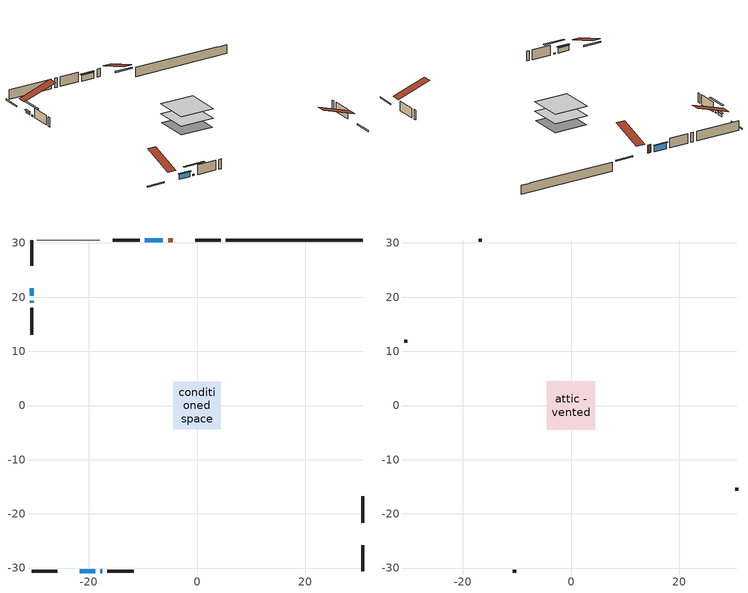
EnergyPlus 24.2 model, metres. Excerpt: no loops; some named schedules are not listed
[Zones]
conditioned space
 floor outside (Floor1 construction): -0.71,-0.71 -0.71,0.71 0.71,0.71 0.71,-0.71 z0.25
 floor adiabatic (AdiabaticFloorConstruction): -4.4,-4.4 -4.4,4.4 4.4,4.4 4.4,-4.4 z0.25
 floor foundation (Slab1 construction): -4.3,-4.3 -4.3,4.3 4.3,4.3 4.3,-4.3 z-2.04
 wall outside (RimJoist1 construction): 4.37,30.54 -0.37,30.54 / -30.54,-30.54 -25.81,-30.54 / -30.54,30.54 -30.54,25.81 / 30.54,-30.54 30.54,-25.81 z0.25:0.55
 wall outside (AdiabaticWallConstruction 1): -4.51,30.54 -5.35,30.54 z0.25:2.28
 wall outside (AdiabaticWallConstruction): -6.28,30.54 -9.61,30.54 z0.25:1.72; -21.67,-30.54 -18.8,-30.54 z0.25:1.51; -30.54,21.67 -30.54,20.26 z0.25:0.87; -17.88,-30.54 -17.53,-30.54 / -30.54,19.34 -30.54,18.99 z0.25:0.55
 wall outside (Wall1 construction): -10.54,30.54 -15.5,30.54 / -16.6,-30.54 -11.64,-30.54 / -30.54,18.07 -30.54,13.1 / 30.54,-21.67 30.54,-16.71 z0.25:2.69
 wall foundation (FoundationWall1 construction): 5.29,30.54,-2.04 5.29,30.54,0.25 28.02,30.54,0.25 28.02,30.54,0.17 30.54,30.54,0.17 30.54,30.54,-2.04
 wall adiabatic (Wall3 construction): -17.98,30.54 -29.62,30.54 z0.25:2.69
 window (WindowConstruction): -6.28,30.54 -9.61,30.54 z0.25:1.72
 window (WindowConstruction 1): -21.67,-30.54 -18.8,-30.54 z0.25:1.51
 window (WindowConstruction 2): -30.54,21.67 -30.54,20.26 z0.25:0.87
 window (WindowConstruction 3): -17.87,-30.54 -17.53,-30.54 z0.25:0.55
 window (WindowConstruction 4): -30.54,19.34 -30.54,19 z0.25:0.55
 door (Door): -4.51,30.54 -5.35,30.54 z0.25:2.28
 ceiling adiabatic (AdiabaticFloorConstruction): 4.4,-4.4 4.4,4.4 -4.4,4.4 -4.4,-4.4 z0.25
attic - vented
 floor to conditioned space (Floor2 construction Reversed): -4.44,-4.44 -4.44,4.44 4.44,4.44 4.44,-4.44 z2.69
 wall outside (Wall2 construction): -16.43,30.54 -17.05,30.54 / -10.71,-30.54 -10.09,-30.54 / -30.54,12.17 -30.54,11.56 / 30.54,-15.78 30.54,-15.16 z0.25:2.69
 roof outside (Roof1 construction): -3.58,30.54,2.69 -3.58,21.89,5.57 -1.3,21.89,5.57 -1.3,30.54,2.69; -22.6,-30.54,2.69 -22.6,-21.89,5.57 -24.88,-21.89,5.57 -24.88,-30.54,2.69; -30.54,22.6,2.69 -21.89,22.6,5.57 -21.89,24.88,5.57 -30.54,24.88,2.69; 30.54,-22.6,2.69 21.89,-22.6,5.57 21.89,-24.88,5.57 30.54,-24.88,2.69
shading: -9.81,30.54 -6.07,30.54 -6.07,30.96 -9.81,30.96 z1.92; -18.6,-30.54 -21.87,-30.54 -21.87,-30.96 -18.6,-30.96 z1.71; -30.54,20.06 -30.54,21.87 -30.96,21.87 -30.96,20.06 z1.07; -14.89,-30.54 -20.51,-30.54 -20.51,-30.96 -14.89,-30.96 z3.19; -30.54,16.36 -30.54,21.97 -30.96,21.97 -30.96,16.36 z3.19
[Building]
Building 1: Terrain=Suburbs
[Site:Location]
Winnipeg Intl AP_MB: Latitude {deg}=49.91; Longitude {deg}=-97.24; Time Zone {hr}=-6; Elevation {m}=239; Keep Site Location Information=Yes
[Site:GroundTemperature:Shallow]
-2.46526, -5.11642, -5.32873, -4.07063, 0.979979, 6.00706, 10.3653, 13.1261, 13.3606, 11.1152, 6.8681, 1.99523
[Site:WaterMainsTemperature]
Calculation Method=Schedule; Temperature Schedule=mains temperature schedule
[Material] Roughness=Rough; Thermal Absorptance=0.9
Name | Thickness {m} | Conductivity {W/m-K} | Density {kg/m3} | Specific Heat {J/kg-K} | Solar Absorptance | Visible Absorptance
asphalt or fiberglass shingles | 0.00635 | 0.162714 | 1121.4 | 1465.45 | 0.84 | 0.84
ceiling loosefill ins | 0.254 | 0.0480833 | 16.02 | 1046.75 | 0.7 | 0.7
ceiling stud and cavity | 0.1397 | 0.0822147 | 65.682 | 1177.47 | 0.7 | 0.7
concrete 4.0 in. | 0.1016 | 1.803125 | 2242.8 | 837.4 | 0.7 | 0.7
concrete 8.0 in. | 0.2032 | 1.803125 | 2242.8 | 837.4 | 0.7 | 0.7
door material | 0.04445 | 0.0451087 | 512.64 | 1214.23 | 0.7 | 0.7
exterior vertical ins | 0.00750702 | 0.029427 | 32.04 | 1214.23 | 0.7 | 0.7
floor covering | 0.0127 | 0.0433444 | 54.468 | 1339.84 | 0.6 | 0.6
floor rigid ins | 0.051816 | 0.029427 | 32.04 | 1214.23 | 0.7 | 0.7
floor rigid ins 1; wall rigid ins | 0.512978 | 0.029427 | 32.04 | 1214.23 | 0.7 | 0.7
floor stud and cavity | 0.1397 | 0.352303 | 92.3553 | 1139.71 | 0.7 | 0.7
floor stud and cavity 1 | 0.1397 | 1.75129 | 37.0049 | 1207.88 | 0.7 | 0.7
furniture material conditioned space 1 | 0.1524 | 0.115458 | 640.8 | 1214.23 | 0.6 | 0.6
gypsum board | 0.0127 | 0.160291 | 801 | 837.4 | 0.6 | 0.6
gypsum board 1 | 0.0127 | 0.160291 | 801 | 837.4 | 0.7 | 0.7
osb sheathing 0.5 in. | 0.0127 | 0.115458 | 512.64 | 1214.23 | 0.7 | 0.7
osb sheathing 0.5 in. 1 | 0.0127 | 0.115458 | 512.64 | 1214.23 | 0.4 | 0.4
osb sheathing 0.75 in. | 0.01905 | 0.115458 | 512.64 | 1214.23 | 0.7 | 0.7
osb sheathing 2.0 in. | 0.0508 | 0.115458 | 512.64 | 1214.23 | 0.7 | 0.7
rim joist stud and cavity | 0.0508 | 0.125119 | 125.044 | 1163.47 | 0.6 | 0.6
wall stud and cavity | 0.1397 | 0.107651 | 139.0536 | 1170.24 | 0.7 | 0.7
wall stud and cavity 1 | 0.0889 | 6.1454 | 50.32683 | 1063.81 | 0.6 | 0.6
wall stud and cavity 2 | 0.1397 | 0.095641 | 139.0536 | 1170.24 | 0.7 | 0.7
wall stud and cavity 3 | 0.0889 | 0.380278 | 52.3479 | 1209.89 | 0.7 | 0.7
wall stud and cavity 4 | 0.0889 | 0.391764 | 83.0341 | 1211.67 | 0.7 | 0.7
wood siding | 0.0254 | 0.102417 | 544.68 | 1172.36 | 0.4 | 0.4
wood siding 1 | 0.00254 | 0.102417 | 544.68 | 1172.36 | 0.4 | 0.4
wood siding 2; wood siding 3; wood siding 4 | 0.0254 | 0.102417 | 544.68 | 1172.36 | 0.7 | 0.7
[WindowMaterial:SimpleGlazingSystem]
Name | U-Factor {W/m2-K} | Solar Heat Gain Coefficient
WindowMaterial | 2.17013 | 0.61
WindowMaterial 1 | 2.19966 | 0.6
WindowMaterial 2 | 2.134928 | 0.5
WindowMaterial 3 | 3.07009 | 0.43
[Construction]
AdiabaticFloorConstruction: floor stud and cavity 1, floor rigid ins 1, osb sheathing 0.75 in., floor covering
AdiabaticWallConstruction: wood siding 3, wall rigid ins, wall stud and cavity 3, gypsum board
AdiabaticWallConstruction 1: wood siding 4, wall rigid ins, wall stud and cavity 3, gypsum board
Door: door material
Floor1 construction: floor stud and cavity, floor rigid ins, osb sheathing 0.75 in., floor covering
Floor2 construction Reversed: gypsum board, ceiling stud and cavity, ceiling loosefill ins
FoundationWall1 construction: concrete 8.0 in., gypsum board 1
furniture construction conditioned space 1: furniture material conditioned space 1
PartitionWallConstruction: gypsum board, wall stud and cavity 4, gypsum board
RimJoist1 construction: wood siding 2, osb sheathing 2.0 in., rim joist stud and cavity
Roof1 construction: asphalt or fiberglass shingles
Slab1 construction: concrete 4.0 in.
Wall1 construction: wood siding, osb sheathing 0.5 in., wall stud and cavity, gypsum board
Wall2 construction: wood siding 1, wall stud and cavity 1
Wall3 construction: osb sheathing 0.5 in. 1, wall stud and cavity 2, gypsum board
WindowConstruction: WindowMaterial
WindowConstruction 1: WindowMaterial 1
WindowConstruction 2: WindowMaterial 2
WindowConstruction 3; WindowConstruction 4: WindowMaterial 3
[Zone] Multiplier=1; Part of Total Floor Area=Yes
Name | Volume {m3}
attic - vented | 36.9162
conditioned space | 378.7
[Space]
Name | Zone | Volume {m3}
attic - vented 1 | attic - vented | 36.9162
conditioned space 1 | conditioned space | 378.7
[ZoneInfiltration:EffectiveLeakageArea]
infil attic - vented 1: Zone or Space=attic - vented 1; Schedule=Always On Discrete; Effective Air Leakage Area {cm2}=2629; Stack Coefficient=0.000370064; Wind Coefficient=1.29975e-05
[ZoneMixing]
whole house fan mix: Zone or Space=attic - vented; Schedule=Always On Continuous; Design Flow Rate Calculation Method=Flow/Zone; Design Flow Rate {m3/s}=0; Source Zone or Space=conditioned space
[SurfaceProperty:ExposedFoundationPerimeter]
Slab1: Exposed Perimeter Calculation Method=TotalExposedPerimeter; Total Exposed Perimeter {m}=25.25
[InternalMass] Zone or ZoneList=conditioned space; Space or SpaceList=conditioned space 1
Name | Construction | Surface Area {m2}
furniture mass conditioned space 1 | furniture construction conditioned space 1 | 61.4042
partition wall mass | PartitionWallConstruction | 153.51
[Lights]
interior lighting: Zone or ZoneList or Space or SpaceList=conditioned space 1; Schedule=interior lighting schedule; Design Level Calculation Method=LightingLevel; Lighting Level {W}=343.2; Return Air Fraction=0; Fraction Radiant=0.6; Fraction Visible=0.2; Fraction Replaceable=1
[People]
occupants: Zone or ZoneList or Space or SpaceList=conditioned space 1; Number of People Schedule=occupants schedule; Number of People Calculation Method=People; Number of People=3; Fraction Radiant=0.314171; Sensible Heat Fraction=0.56303; Activity Level Schedule=occupants activity schedule; Carbon Dioxide Generation Rate {m3/s-W}=0; Enable ASHRAE 55 Comfort Warnings=No; Mean Radiant Temperature Calculation Type=EnclosureAveraged
[ElectricEquipment] Zone or ZoneList or Space or SpaceList=conditioned space 1; Design Level Calculation Method=EquipmentLevel
Name | Schedule | Design Level {W} | Fraction Latent | Fraction Radiant | Fraction Lost
clothes dryer | clothes dryer schedule | 140.772 | 0.015 | 0.081 | 0.85
clothes washer | clothes washer schedule | 32.1985 | 0.03 | 0.162 | 0.7
cooking range | cooking range schedule | 208.969 | 0.08 | 0.432 | 0.2
dishwasher | dishwasher schedule | 66.8632 | 0.3 | 0.18 | 0.4
fridge | fridge schedule | 72.9452 | 0 | 0.6 | 0
mech vent house fan | mech vent house fan schedule | 10 | 0 | 0 | 1
mech vent house fan cfis | mech vent house fan cfis schedule | 0 | 0 | 0 | 0
misc plug loads | misc plug loads schedule | 494.7 | 0.045 | 0.513 | 0.1
whole house fan | Always On Discrete | 0 | 0 | 0 | 1
[OtherEquipment] Zone or ZoneList or Space or SpaceList=conditioned space 1; Design Level Calculation Method=EquipmentLevel
Name | Fuel Type | Schedule | Design Level {W} | Fraction Latent | Fraction Radiant | Fraction Lost
clothes dryer 1 | Electricity | clothes dryer schedule | 0 | 0.015 | 0.081 | 0.85
cooking range 1 | Electricity | cooking range schedule | 0 | 0.08 | 0.432 | 0.2
general water use latent | None | general water use schedule | 59.3978 | 1 | 0 | 0
general water use sensible | None | general water use schedule | -58.539 | 0 | 0.6 | 0
mech vent house fan latent load | None | Always On Discrete | 0 | 1 | 0 | 0
mech vent house fan sensible load | None | Always On Discrete | 0 | 0 | 0 | 0
water heater energy adjustment1 | NaturalGas | Always On Discrete | 0.01 | 0 | 0 | 1
[ZoneInfiltration:DesignFlowRate] Zone or ZoneList or Space or SpaceList=conditioned space 1; Schedule=Always On Discrete; Design Flow Rate Calculation Method=Flow/Zone; Design Flow Rate {m3/s}=0
infil flow; natural vent flow; whole house fan flow
[AvailabilityManager:Scheduled]
central ac and furnace airloop Availability Manager: Schedule=Always On Discrete
[Foundation:Kiva]
Foundation Kiva 1: Initial Indoor Air Temperature {C}=21; Wall Height Above Grade {m}=0.249997; Wall Depth Below Slab {m}=0.2032; Custom Block Material Name 1=exterior vertical ins; Custom Block Depth 1 {m}=2.28999; Custom Block X Position 1 {m}=0.2159; Custom Block Z Position 1 {m}=0
[Foundation:Kiva:Settings]
Soil Conductivity {W/m-K}=0.849921; Soil Density {kg/m3}=1842.3; Soil Specific Heat {J/kg-K}=418.7; Ground Solar Absorptivity=0.9; Ground Thermal Absorptivity=0.9; Ground Surface Roughness {m}=0.03; Far-Field Width {m}=40; Deep-Ground Boundary Condition=ZeroFlux; Deep-Ground Depth {m}=40; Minimum Cell Dimension {m}=0.2; Maximum Cell Growth Coefficient=3; Simulation Timestep=Timestep
[Exterior:Lights]
exterior lighting: Schedule=exterior lighting schedule; Design Level {W}=75.6
[EnergyManagementSystem:GlobalVariable]
central_ac_and_furnace_airloop_Fan_RTF
infil_program_Qfan
infil_program_Qinf
natural_vent_program_Qnv
natural_vent_program_Qwhf
[EnergyManagementSystem:Sensor]
Name | Output:Variable or Output:Meter Index Key | Output:Variable or Output:Meter
airflow_gain | infil flow | Infiltration Sensible Heat Gain Energy
airflow_gain_1 | natural vent flow | Infiltration Sensible Heat Gain Energy
airflow_gain_2 | whole house fan flow | Infiltration Sensible Heat Gain Energy
airflow_loss | infil flow | Infiltration Sensible Heat Loss Energy
airflow_loss_1 | natural vent flow | Infiltration Sensible Heat Loss Energy
airflow_loss_2 | whole house fan flow | Infiltration Sensible Heat Loss Energy
clg_load_cond |  | Cooling:EnergyTransfer:Zone:CONDITIONED SPACE
clg_sp_s; clg_sp_s_1 | cooling setpoint | Schedule Value
clothes_dryer_exhaust_0_sch_s | clothes dryer exhaust 0 schedule | Schedule Value
cool_season | cooling season schedule | Schedule Value
htg_load_cond |  | Heating:EnergyTransfer:Zone:CONDITIONED SPACE
htg_sp_s; htg_sp_s_1 | heating setpoint | Schedule Value
ig_ee_conv | clothes dryer | Electric Equipment Convective Heating Energy
ig_ee_conv_2 | cooking range | Electric Equipment Convective Heating Energy
ig_ee_conv_4 | fridge | Electric Equipment Convective Heating Energy
ig_ee_conv_5 | misc plug loads | Electric Equipment Convective Heating Energy
ig_ee_conv_6 | whole house fan | Electric Equipment Convective Heating Energy
ig_ee_rad | clothes dryer | Electric Equipment Radiant Heating Energy
ig_ee_rad_2 | cooking range | Electric Equipment Radiant Heating Energy
ig_ee_rad_4 | fridge | Electric Equipment Radiant Heating Energy
ig_ee_rad_5 | misc plug loads | Electric Equipment Radiant Heating Energy
ig_ee_rad_6 | whole house fan | Electric Equipment Radiant Heating Energy
ig_lgt_conv | interior lighting | Lights Convective Heating Energy
ig_lgt_rad | interior lighting | Lights Radiant Heating Energy
ig_lgt_vis | interior lighting | Lights Visible Radiation Heating Energy
ig_oe_conv | clothes dryer 1 | Other Equipment Convective Heating Energy
ig_oe_conv_1 | cooking range 1 | Other Equipment Convective Heating Energy
ig_oe_conv_2 | general water use latent | Other Equipment Convective Heating Energy
ig_oe_conv_3 | general water use sensible | Other Equipment Convective Heating Energy
ig_oe_conv_4 | water heater energy adjustment1 | Other Equipment Convective Heating Energy
ig_oe_rad | clothes dryer 1 | Other Equipment Radiant Heating Energy
ig_oe_rad_1 | cooking range 1 | Other Equipment Radiant Heating Energy
ig_oe_rad_2 | general water use latent | Other Equipment Radiant Heating Energy
ig_oe_rad_3 | general water use sensible | Other Equipment Radiant Heating Energy
ig_oe_rad_4 | water heater energy adjustment1 | Other Equipment Radiant Heating Energy
ig_ppl_conv | occupants | People Convective Heating Energy
ig_ppl_rad | occupants | People Radiant Heating Energy
im_conv | furniture mass conditioned space 1 | Surface Inside Face Convection Heat Gain Energy
im_conv_1 | partition wall mass | Surface Inside Face Convection Heat Gain Energy
im_ig | furniture mass conditioned space 1 | Surface Inside Face Internal Gains Radiation Heat Gain Energy
im_ig_1 | partition wall mass | Surface Inside Face Internal Gains Radiation Heat Gain Energy
im_lgt | furniture mass conditioned space 1 | Surface Inside Face Lights Radiation Heat Gain Energy
im_lgt_1 | partition wall mass | Surface Inside Face Lights Radiation Heat Gain Energy
im_sol | furniture mass conditioned space 1 | Surface Inside Face Solar Radiation Heat Gain Energy
im_sol_1 | partition wall mass | Surface Inside Face Solar Radiation Heat Gain Energy
im_surf | furniture mass conditioned space 1 | Surface Inside Face Net Surface Thermal Radiation Heat Gain Energy
im_surf_1 | partition wall mass | Surface Inside Face Net Surface Thermal Radiation Heat Gain Energy
mv_conv | mech vent house fan | Electric Equipment Convective Heating Energy
mv_conv_1 | mech vent house fan cfis | Electric Equipment Convective Heating Energy
mv_conv_2 | mech vent house fan latent load | Other Equipment Convective Heating Energy
mv_conv_3 | mech vent house fan sensible load | Other Equipment Convective Heating Energy
mv_rad | mech vent house fan | Electric Equipment Radiant Heating Energy
mv_rad_1 | mech vent house fan cfis | Electric Equipment Radiant Heating Energy
mv_rad_2 | mech vent house fan latent load | Other Equipment Radiant Heating Energy
mv_rad_3 | mech vent house fan sensible load | Other Equipment Radiant Heating Energy
natural_vent_s | natural vent schedule | Schedule Value
out_pb_s |  | Site Outdoor Air Barometric Pressure
out_wt_s |  | Site Outdoor Air Humidity Ratio
site_vw_s |  | Site Wind Speed
ss_back_out | Window1 | Surface Window Shortwave from Zone Back Out Window Heat Transfer Rate
ss_back_out_1 | Window3 | Surface Window Shortwave from Zone Back Out Window Heat Transfer Rate
ss_back_out_2 | Window5 | Surface Window Shortwave from Zone Back Out Window Heat Transfer Rate
ss_back_out_3 | Window7 | Surface Window Shortwave from Zone Back Out Window Heat Transfer Rate
ss_back_out_4 | Window8 | Surface Window Shortwave from Zone Back Out Window Heat Transfer Rate
ss_conv | Door1 | Surface Inside Face Convection Heat Gain Energy
ss_conv_1 | Window1 | Surface Inside Face Convection Heat Gain Energy
ss_conv_2 | Window3 | Surface Inside Face Convection Heat Gain Energy
ss_conv_3 | Window5 | Surface Inside Face Convection Heat Gain Energy
ss_conv_4 | Window7 | Surface Inside Face Convection Heat Gain Energy
ss_conv_5 | Window8 | Surface Inside Face Convection Heat Gain Energy
ss_ig | Door1 | Surface Inside Face Internal Gains Radiation Heat Gain Energy
ss_ig_1 | Window1 | Surface Inside Face Internal Gains Radiation Heat Gain Energy
ss_ig_2 | Window3 | Surface Inside Face Internal Gains Radiation Heat Gain Energy
ss_ig_3 | Window5 | Surface Inside Face Internal Gains Radiation Heat Gain Energy
ss_ig_4 | Window7 | Surface Inside Face Internal Gains Radiation Heat Gain Energy
ss_ig_5 | Window8 | Surface Inside Face Internal Gains Radiation Heat Gain Energy
ss_lgt | Door1 | Surface Inside Face Lights Radiation Heat Gain Energy
ss_sol | Door1 | Surface Inside Face Solar Radiation Heat Gain Energy
ss_surf | Door1 | Surface Inside Face Net Surface Thermal Radiation Heat Gain Energy
ss_surf_1 | Window1 | Surface Inside Face Net Surface Thermal Radiation Heat Gain Energy
ss_surf_2 | Window3 | Surface Inside Face Net Surface Thermal Radiation Heat Gain Energy
ss_surf_3 | Window5 | Surface Inside Face Net Surface Thermal Radiation Heat Gain Energy
ss_surf_4 | Window7 | Surface Inside Face Net Surface Thermal Radiation Heat Gain Energy
ss_surf_5 | Window8 | Surface Inside Face Net Surface Thermal Radiation Heat Gain Energy
ss_trans_in | Window1 | Surface Window Transmitted Solar Radiation Rate
ss_trans_in_1 | Window3 | Surface Window Transmitted Solar Radiation Rate
ss_trans_in_2 | Window5 | Surface Window Transmitted Solar Radiation Rate
ss_trans_in_3 | Window7 | Surface Window Transmitted Solar Radiation Rate
ss_trans_in_4 | Window8 | Surface Window Transmitted Solar Radiation Rate
ss_trans_out | Window1 | Surface Inside Face Initial Transmitted Diffuse Transmitted Out Window Solar Radiation Rate
ss_trans_out_1 | Window3 | Surface Inside Face Initial Transmitted Diffuse Transmitted Out Window Solar Radiation Rate
ss_trans_out_2 | Window5 | Surface Inside Face Initial Transmitted Diffuse Transmitted Out Window Solar Radiation Rate
ss_trans_out_3 | Window7 | Surface Inside Face Initial Transmitted Diffuse Transmitted Out Window Solar Radiation Rate
ss_trans_out_4 | Window8 | Surface Inside Face Initial Transmitted Diffuse Transmitted Out Window Solar Radiation Rate
s_conv | Floor1 | Surface Inside Face Convection Heat Gain Energy
s_conv_1 | Floor2 | Surface Inside Face Convection Heat Gain Energy
s_conv_10 | Wall1:0 | Surface Inside Face Convection Heat Gain Energy
s_conv_11 | Wall1:180 | Surface Inside Face Convection Heat Gain Energy
s_conv_12 | Wall1:270 | Surface Inside Face Convection Heat Gain Energy
s_conv_13 | Wall1:90 | Surface Inside Face Convection Heat Gain Energy
s_conv_14 | Wall3 | Surface Inside Face Convection Heat Gain Energy
s_conv_2 | FoundationWall1 | Surface Inside Face Convection Heat Gain Energy
s_conv_3 | inferred conditioned ceiling | Surface Inside Face Convection Heat Gain Energy
s_conv_4 | inferred conditioned floor | Surface Inside Face Convection Heat Gain Energy
s_conv_5 | RimJoist1:0 | Surface Inside Face Convection Heat Gain Energy
s_conv_6 | RimJoist1:180 | Surface Inside Face Convection Heat Gain Energy
s_conv_7 | RimJoist1:270 | Surface Inside Face Convection Heat Gain Energy
s_conv_8 | RimJoist1:90 | Surface Inside Face Convection Heat Gain Energy
s_conv_9 | Slab1 | Surface Inside Face Convection Heat Gain Energy
s_ig | Floor1 | Surface Inside Face Internal Gains Radiation Heat Gain Energy
s_ig_1 | Floor2 | Surface Inside Face Internal Gains Radiation Heat Gain Energy
s_ig_10 | Wall1:0 | Surface Inside Face Internal Gains Radiation Heat Gain Energy
s_ig_11 | Wall1:180 | Surface Inside Face Internal Gains Radiation Heat Gain Energy
s_ig_12 | Wall1:270 | Surface Inside Face Internal Gains Radiation Heat Gain Energy
s_ig_13 | Wall1:90 | Surface Inside Face Internal Gains Radiation Heat Gain Energy
s_ig_14 | Wall3 | Surface Inside Face Internal Gains Radiation Heat Gain Energy
s_ig_2 | FoundationWall1 | Surface Inside Face Internal Gains Radiation Heat Gain Energy
s_ig_3 | inferred conditioned ceiling | Surface Inside Face Internal Gains Radiation Heat Gain Energy
s_ig_4 | inferred conditioned floor | Surface Inside Face Internal Gains Radiation Heat Gain Energy
s_ig_5 | RimJoist1:0 | Surface Inside Face Internal Gains Radiation Heat Gain Energy
s_ig_6 | RimJoist1:180 | Surface Inside Face Internal Gains Radiation Heat Gain Energy
s_ig_7 | RimJoist1:270 | Surface Inside Face Internal Gains Radiation Heat Gain Energy
s_ig_8 | RimJoist1:90 | Surface Inside Face Internal Gains Radiation Heat Gain Energy
s_ig_9 | Slab1 | Surface Inside Face Internal Gains Radiation Heat Gain Energy
s_lgt | Floor1 | Surface Inside Face Lights Radiation Heat Gain Energy
s_lgt_1 | Floor2 | Surface Inside Face Lights Radiation Heat Gain Energy
s_lgt_10 | Wall1:0 | Surface Inside Face Lights Radiation Heat Gain Energy
s_lgt_11 | Wall1:180 | Surface Inside Face Lights Radiation Heat Gain Energy
s_lgt_12 | Wall1:270 | Surface Inside Face Lights Radiation Heat Gain Energy
s_lgt_13 | Wall1:90 | Surface Inside Face Lights Radiation Heat Gain Energy
s_lgt_14 | Wall3 | Surface Inside Face Lights Radiation Heat Gain Energy
s_lgt_2 | FoundationWall1 | Surface Inside Face Lights Radiation Heat Gain Energy
s_lgt_3 | inferred conditioned ceiling | Surface Inside Face Lights Radiation Heat Gain Energy
s_lgt_4 | inferred conditioned floor | Surface Inside Face Lights Radiation Heat Gain Energy
s_lgt_5 | RimJoist1:0 | Surface Inside Face Lights Radiation Heat Gain Energy
s_lgt_6 | RimJoist1:180 | Surface Inside Face Lights Radiation Heat Gain Energy
s_lgt_7 | RimJoist1:270 | Surface Inside Face Lights Radiation Heat Gain Energy
s_lgt_8 | RimJoist1:90 | Surface Inside Face Lights Radiation Heat Gain Energy
s_lgt_9 | Slab1 | Surface Inside Face Lights Radiation Heat Gain Energy
s_sol | Floor1 | Surface Inside Face Solar Radiation Heat Gain Energy
s_sol_1 | Floor2 | Surface Inside Face Solar Radiation Heat Gain Energy
s_sol_10 | Wall1:0 | Surface Inside Face Solar Radiation Heat Gain Energy
s_sol_11 | Wall1:180 | Surface Inside Face Solar Radiation Heat Gain Energy
s_sol_12 | Wall1:270 | Surface Inside Face Solar Radiation Heat Gain Energy
s_sol_13 | Wall1:90 | Surface Inside Face Solar Radiation Heat Gain Energy
s_sol_14 | Wall3 | Surface Inside Face Solar Radiation Heat Gain Energy
s_sol_2 | FoundationWall1 | Surface Inside Face Solar Radiation Heat Gain Energy
s_sol_3 | inferred conditioned ceiling | Surface Inside Face Solar Radiation Heat Gain Energy
s_sol_4 | inferred conditioned floor | Surface Inside Face Solar Radiation Heat Gain Energy
s_sol_5 | RimJoist1:0 | Surface Inside Face Solar Radiation Heat Gain Energy
s_sol_6 | RimJoist1:180 | Surface Inside Face Solar Radiation Heat Gain Energy
s_sol_7 | RimJoist1:270 | Surface Inside Face Solar Radiation Heat Gain Energy
s_sol_8 | RimJoist1:90 | Surface Inside Face Solar Radiation Heat Gain Energy
s_sol_9 | Slab1 | Surface Inside Face Solar Radiation Heat Gain Energy
s_surf | Floor1 | Surface Inside Face Net Surface Thermal Radiation Heat Gain Energy
s_surf_1 | Floor2 | Surface Inside Face Net Surface Thermal Radiation Heat Gain Energy
s_surf_10 | Wall1:0 | Surface Inside Face Net Surface Thermal Radiation Heat Gain Energy
s_surf_11 | Wall1:180 | Surface Inside Face Net Surface Thermal Radiation Heat Gain Energy
s_surf_12 | Wall1:270 | Surface Inside Face Net Surface Thermal Radiation Heat Gain Energy
s_surf_13 | Wall1:90 | Surface Inside Face Net Surface Thermal Radiation Heat Gain Energy
s_surf_14 | Wall3 | Surface Inside Face Net Surface Thermal Radiation Heat Gain Energy
s_surf_2 | FoundationWall1 | Surface Inside Face Net Surface Thermal Radiation Heat Gain Energy
s_surf_3 | inferred conditioned ceiling | Surface Inside Face Net Surface Thermal Radiation Heat Gain Energy
s_surf_4 | inferred conditioned floor | Surface Inside Face Net Surface Thermal Radiation Heat Gain Energy
s_surf_5 | RimJoist1:0 | Surface Inside Face Net Surface Thermal Radiation Heat Gain Energy
s_surf_6 | RimJoist1:180 | Surface Inside Face Net Surface Thermal Radiation Heat Gain Energy
s_surf_7 | RimJoist1:270 | Surface Inside Face Net Surface Thermal Radiation Heat Gain Energy
s_surf_8 | RimJoist1:90 | Surface Inside Face Net Surface Thermal Radiation Heat Gain Energy
s_surf_9 | Slab1 | Surface Inside Face Net Surface Thermal Radiation Heat Gain Energy
[EnergyManagementSystem:Actuator]
Name | Actuated Component Unique | Actuated Component Type | Actuated Component Control Type
fridge_schedule_act | fridge schedule | Schedule:Constant | Schedule Value
infil_flow_act | infil flow | Zone Infiltration | Air Exchange Flow Rate
mech_vent_house_fan_cfis_act | mech vent house fan cfis | ElectricEquipment | Electricity Rate
mech_vent_house_fan_latent_load_act | mech vent house fan latent load | OtherEquipment | Power Level
